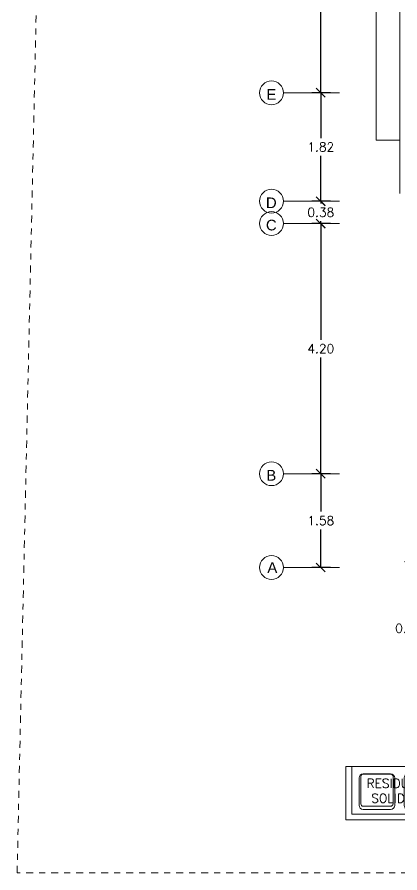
# Model space of a CAD drawing. Header units: metres. Extents: x -25 to 234, y -25 to 53.
# Drawn here: x 77.97 to 84.4, y 23.46 to 37.82 of the extents above; entities that cross this region are included whole.
import ezdxf

# ---------------------------------------------------------------- set-up
doc = ezdxf.new("R2010")
doc.units = ezdxf.units.M
doc.header["$LTSCALE"] = 0.1
doc.header["$MEASUREMENT"] = 0
doc.header["$PDMODE"] = 66
for name, pattern in [('ACAD_ISO10W100', [18, 12, -3, 0, -3]), ('CONTINUA', [0]), ('Grid Line 1_2_', [22.225, 12.7, -3.175, 3.175, -3.175])]:
    doc.linetypes.add(name, pattern=pattern)
for name, color, linetype, lineweight in [('0-S-GRID', 1, 'Continuous', 9), ('0-S-GRID-IDEN', 1, 'Continuous', 9), ('MOBILIARIOS', 252, 'Continuous', 0), ('piso', 253, 'Continuous', 0)]:
    doc.layers.add(name, color=color, linetype=linetype, lineweight=lineweight)
for name, color, linetype in [('001-DIMTEXTO', 4, 'Continuous'), ('DIMENSIONES', 7, 'Continuous'), ('DIMTEXTO', 4, 'Continuous'), ('TEXTOS', 4, 'Continuous')]:
    doc.layers.add(name, color=color, linetype=linetype)
doc.layers.add('SOLAR', color=7, linetype='ACAD_ISO10W100', lineweight=9, true_color=0xff1414)
doc.styles.add('Arial_2', font='arial.ttf', dxfattribs={"height": 0.2})
doc.styles.add('SMPLEX', font='simplex.shx')
doc.styles.get("Standard").update_dxf_attribs({"font": 'arial.ttf'})
doc.dimstyles.new('DIM-75', dxfattribs={"dimscale": 0.75, "dimtxt": 0.2, "dimasz": 0.2, "dimexe": 0.2, "dimexo": 0.2, "dimgap": 0.1, "dimtad": 0, "dimtih": 1, "dimtoh": 1, "dimzin": 0, "dimdsep": 46, "dimtxsty": 'SMPLEX', "dimblk1": 'OBLIQUE', "dimblk2": 'OBLIQUE', "dimsah": 1, "dimcen": 0.2, "dimclrd": 4, "dimclre": 4, "dimclrt": 4, "dimadec": 0, "dimazin": 0, "dimtfac": 1, "dimtmove": 1, "dimatfit": 3, "dimldrblk": 'OPEN30', "dimfxl": 0.25, "dimfxlon": 1, "dimtfill": 1, "dimtolj": 1, "dimtzin": 0, "dimarcsym": 0})

# ---------------------------------------------------------------- blocks, each defined once
blk = doc.blocks.new('A$C3f5301f1')
at = {"layer": 'MOBILIARIOS'}
for p, q in [((0, 0), (0, 0.9)), ((0, 0.9), (1.8, 0.9)), ((0.1, 0.1), (0.1, 0.9)), ((1.7, 0.9), (1.7, 0.1)), ((1.8, 0.9), (1.8, 0)), ((0.252, 0.731), (0.252, 0.271)), ((0.752, 0.775), (0.292, 0.775)), ((0.752, 0.771), (0.292, 0.771)), ((0.792, 0.271), (0.792, 0.731)), ((1.008, 0.271), (1.008, 0.731)), ((1.048, 0.775), (1.508, 0.775)), ((1.048, 0.771), (1.508, 0.771)), ((1.548, 0.731), (1.548, 0.271)), ((0.222, 0.705), (0.222, 0.245)), ((0.822, 0.245), (0.822, 0.705)), ((0.978, 0.245), (0.978, 0.705)), ((1.578, 0.705), (1.578, 0.245)), ((0.292, 0.231), (0.752, 0.231)), ((0.292, 0.175), (0.752, 0.175)), ((1.508, 0.231), (1.048, 0.231)), ((1.508, 0.175), (1.048, 0.175)), ((1.7, 0.1), (0.1, 0.1)), ((1.8, 0), (0, 0))]:
    blk.add_line(p, q, dxfattribs=at)
for centre, radius, start, end in [((0.292, 0.705), 0.07, 90, 180), ((0.292, 0.731), 0.04, 90, 180), ((0.752, 0.705), 0.07, 0, 90), ((0.752, 0.731), 0.04, 0, 90), ((1.048, 0.705), 0.07, 90, 180), ((1.048, 0.731), 0.04, 90, 180), ((1.508, 0.705), 0.07, 0, 90), ((1.508, 0.731), 0.04, 0, 90), ((0.292, 0.245), 0.07, 180, 270), ((0.292, 0.271), 0.04, 180, 270), ((0.752, 0.271), 0.04, 270, 360), ((0.752, 0.245), 0.07, 270, 0), ((1.048, 0.245), 0.07, 180, 270), ((1.048, 0.271), 0.04, 180, 270), ((1.508, 0.271), 0.04, 270, 360), ((1.508, 0.245), 0.07, 270, 0)]:
    blk.add_arc(centre, radius, start, end, dxfattribs=at)
blk = doc.blocks.new('PL MUEBLES 1N NASAS 09')
at = {"layer": 'piso', "color": 4}
for p, q in [((38.702, 46.548), (38.702, 39.363)), ((38.302, 45.648), (38.302, 40.259)), ((38.302, 40.259), (38.702, 40.259))]:
    blk.add_line(p, q, dxfattribs=at)
blk = doc.blocks.new('_Oblique')
at = {"color": 0, "linetype": 'ByBlock', "lineweight": -2}
blk.add_line((-0.5, -0.5), (0.5, 0.5), dxfattribs=at)
blk = doc.blocks.new('*D801')
at = {"layer": 'Defpoints', "color": 0, "transparency": 16777216}
for p in [(90.492, -15.72), (90.805, -15.72), (90.805, -16.095)]:
    blk.add_point(p, dxfattribs=at)
at = {"layer": 'DIMTEXTO', "color": 4, "lineweight": -2, "transparency": 16777216}
for p, q in [((90.492, -15.72), (90.492, -15.57)), ((90.655, -15.72), (90.342, -15.72)), ((90.492, -15.72), (90.492, -15.757)), ((90.492, -16.095), (90.492, -16.057)), ((90.655, -16.095), (90.342, -16.095)), ((90.492, -16.095), (90.492, -16.245))]:
    blk.add_line(p, q, dxfattribs=at)
at = {"layer": 'DIMTEXTO', "color": 4, "lineweight": -2, "transparency": 16777216, "xscale": 0.15, "yscale": 0.15, "zscale": 0.15}
for p, rotation in [((90.492, -15.72), 270), ((90.492, -16.095), 90)]:
    blk.add_blockref('_Oblique', p, dxfattribs=dict(at, rotation=rotation))
at = {"layer": 'DIMTEXTO', "color": 4, "transparency": 16777216, "insert": (90.492, -15.907), "char_height": 0.15, "attachment_point": 5, "style": 'SMPLEX', "bg_fill": 3, "box_fill_scale": 1.25, "bg_fill_color": 256, "bg_fill_true_color": 13158600, "bg_fill_transparency": 0}
blk.add_mtext('\\A1;0.38', dxfattribs=at)
blk = doc.blocks.new('_Open30')
at = {"layer": 'DIMTEXTO', "color": 0, "lineweight": -2}
for p, q in [((-1, 0.268), (0, 0)), ((0, 0), (-1, -0.268)), ((0, 0), (-1, 0))]:
    blk.add_line(p, q, dxfattribs=at)
blk = doc.blocks.new('*D802')
at = {"layer": 'Defpoints', "color": 0, "transparency": 16777216}
for p in [(90.805, -16.095), (90.492, -20.295), (90.805, -20.295)]:
    blk.add_point(p, dxfattribs=at)
at = {"layer": 'DIMTEXTO', "color": 4, "lineweight": -2, "transparency": 16777216}
for p, q in [((90.655, -16.095), (90.342, -16.095)), ((90.492, -16.095), (90.492, -18.045)), ((90.492, -20.295), (90.492, -18.345)), ((90.655, -20.295), (90.342, -20.295))]:
    blk.add_line(p, q, dxfattribs=at)
at = {"layer": 'DIMTEXTO', "color": 4, "lineweight": -2, "transparency": 16777216, "xscale": 0.15, "yscale": 0.15, "zscale": 0.15}
for p, rotation in [((90.492, -16.095), 90), ((90.492, -20.295), 270)]:
    blk.add_blockref('_Oblique', p, dxfattribs=dict(at, rotation=rotation))
at = {"layer": 'DIMTEXTO', "color": 4, "transparency": 16777216, "insert": (90.492, -18.195), "char_height": 0.15, "attachment_point": 5, "style": 'SMPLEX', "bg_fill": 3, "box_fill_scale": 1.25, "bg_fill_color": 256, "bg_fill_true_color": 13158600, "bg_fill_transparency": 0}
blk.add_mtext('\\A1;4.20', dxfattribs=at)
blk = doc.blocks.new('*D803')
at = {"layer": 'Defpoints', "color": 0, "transparency": 16777216}
for p in [(90.805, -20.295), (90.492, -21.87), (90.805, -21.87)]:
    blk.add_point(p, dxfattribs=at)
at = {"layer": 'DIMTEXTO', "color": 4, "lineweight": -2, "transparency": 16777216}
for p, q in [((90.655, -20.295), (90.342, -20.295)), ((90.492, -20.295), (90.492, -20.932)), ((90.492, -21.87), (90.492, -21.232)), ((90.655, -21.87), (90.342, -21.87))]:
    blk.add_line(p, q, dxfattribs=at)
at = {"layer": 'DIMTEXTO', "color": 4, "lineweight": -2, "transparency": 16777216, "xscale": 0.15, "yscale": 0.15, "zscale": 0.15}
for p, rotation in [((90.492, -20.295), 90), ((90.492, -21.87), 270)]:
    blk.add_blockref('_Oblique', p, dxfattribs=dict(at, rotation=rotation))
at = {"layer": 'DIMTEXTO', "color": 4, "transparency": 16777216, "insert": (90.492, -21.082), "char_height": 0.15, "attachment_point": 5, "style": 'SMPLEX', "bg_fill": 3, "box_fill_scale": 1.25, "bg_fill_color": 256, "bg_fill_true_color": 13158600, "bg_fill_transparency": 0}
blk.add_mtext('\\A1;1.58', dxfattribs=at)
blk = doc.blocks.new('*D804')
at = {"layer": 'Defpoints', "color": 0, "transparency": 16777216}
for p in [(90.492, -13.9), (90.805, -13.9), (90.805, -15.72)]:
    blk.add_point(p, dxfattribs=at)
at = {"layer": 'DIMTEXTO', "color": 4, "lineweight": -2, "transparency": 16777216}
for p, q in [((90.655, -13.9), (90.342, -13.9)), ((90.492, -13.9), (90.492, -14.66)), ((90.492, -15.72), (90.492, -14.96)), ((90.655, -15.72), (90.342, -15.72))]:
    blk.add_line(p, q, dxfattribs=at)
at = {"layer": 'DIMTEXTO', "color": 4, "lineweight": -2, "transparency": 16777216, "xscale": 0.15, "yscale": 0.15, "zscale": 0.15}
for p, rotation in [((90.492, -13.9), 90), ((90.492, -15.72), 270)]:
    blk.add_blockref('_Oblique', p, dxfattribs=dict(at, rotation=rotation))
at = {"layer": 'DIMTEXTO', "color": 4, "transparency": 16777216, "insert": (90.492, -14.81), "char_height": 0.15, "attachment_point": 5, "style": 'SMPLEX', "bg_fill": 3, "box_fill_scale": 1.25, "bg_fill_color": 256, "bg_fill_true_color": 13158600, "bg_fill_transparency": 0}
blk.add_mtext('\\A1;1.82', dxfattribs=at)
blk = doc.blocks.new('*D805')
at = {"layer": 'Defpoints', "color": 0, "ltscale": 0.2, "transparency": 16777216}
for p in [(90.492, -8.306), (90.805, -8.306), (90.805, -13.9)]:
    blk.add_point(p, dxfattribs=at)
at = {"layer": 'DIMTEXTO', "color": 4, "lineweight": -2, "ltscale": 0.2, "transparency": 16777216}
for p, q in [((90.655, -8.306), (90.342, -8.306)), ((90.492, -8.306), (90.492, -10.953)), ((90.492, -13.9), (90.492, -11.253)), ((90.655, -13.9), (90.342, -13.9))]:
    blk.add_line(p, q, dxfattribs=at)
at = {"layer": 'DIMTEXTO', "color": 4, "lineweight": -2, "ltscale": 0.2, "transparency": 16777216, "xscale": 0.15, "yscale": 0.15, "zscale": 0.15}
for p, rotation in [((90.492, -8.306), 90), ((90.492, -13.9), 270)]:
    blk.add_blockref('_Oblique', p, dxfattribs=dict(at, rotation=rotation))
at = {"layer": 'DIMTEXTO', "color": 4, "ltscale": 0.2, "transparency": 16777216, "insert": (90.492, -11.103), "char_height": 0.15, "attachment_point": 5, "style": 'SMPLEX', "bg_fill": 3, "box_fill_scale": 1.25, "bg_fill_color": 256, "bg_fill_true_color": 13158600, "bg_fill_transparency": 0}
blk.add_mtext('\\A1;5.59', dxfattribs=at)
blk = doc.blocks.new('*D824')
at = {"layer": 'Defpoints', "color": 0, "linetype": 'CONTINUA', "transparency": 16777216}
for p in [(92.083, -21.145), (92.449, -21.145), (92.449, -22.495)]:
    blk.add_point(p, dxfattribs=at)
at = {"layer": 'DIMENSIONES', "color": 4, "linetype": 'CONTINUA', "lineweight": -2, "transparency": 16777216}
for p, q in [((92.27, -21.145), (91.933, -21.145)), ((92.083, -21.145), (92.083, -21.67)), ((92.083, -22.495), (92.083, -21.97)), ((92.27, -22.495), (91.933, -22.495))]:
    blk.add_line(p, q, dxfattribs=at)
at = {"layer": 'DIMENSIONES', "color": 4, "linetype": 'CONTINUA', "lineweight": -2, "transparency": 16777216, "xscale": 0.15, "yscale": 0.15, "zscale": 0.15}
for p, rotation in [((92.083, -21.145), 90), ((92.083, -22.495), 270)]:
    blk.add_blockref('_Oblique', p, dxfattribs=dict(at, rotation=rotation))
at = {"layer": 'DIMENSIONES', "color": 4, "linetype": 'CONTINUA', "transparency": 16777216, "insert": (92.083, -21.82), "char_height": 0.15, "attachment_point": 5, "style": 'SMPLEX', "bg_fill": 3, "box_fill_scale": 1.25, "bg_fill_color": 256, "bg_fill_true_color": 13158600, "bg_fill_transparency": 0}
blk.add_mtext('\\A1;1.35', dxfattribs=at)
blk = doc.blocks.new('*D983')
at = {"layer": 'Defpoints', "color": 0, "linetype": 'CONTINUA', "transparency": 16777216}
for p in [(92.449, -21.996), (92.949, -21.996), (92.449, -22.89)]:
    blk.add_point(p, dxfattribs=at)
at = {"layer": 'DIMENSIONES', "color": 4, "linetype": 'CONTINUA', "lineweight": -2, "transparency": 16777216}
for p, q in [((92.449, -22.703), (92.449, -23.04)), ((92.949, -22.703), (92.949, -23.04)), ((92.27, -22.89), (92.449, -22.89)), ((92.949, -22.89), (92.449, -22.89))]:
    blk.add_line(p, q, dxfattribs=at)
at = {"layer": 'DIMENSIONES', "color": 4, "linetype": 'CONTINUA', "lineweight": -2, "transparency": 16777216, "xscale": 0.15, "yscale": 0.15, "zscale": 0.15, "rotation": 180}
blk.add_blockref('_Oblique', (92.449, -22.89), dxfattribs=at)
at = {"layer": 'DIMENSIONES', "color": 4, "linetype": 'CONTINUA', "lineweight": -2, "transparency": 16777216, "xscale": 0.15, "yscale": 0.15, "zscale": 0.15}
blk.add_blockref('_Oblique', (92.949, -22.89), dxfattribs=at)
at = {"layer": 'DIMENSIONES', "color": 4, "linetype": 'CONTINUA', "transparency": 16777216, "insert": (91.966, -22.89), "char_height": 0.15, "attachment_point": 5, "style": 'SMPLEX', "bg_fill": 3, "box_fill_scale": 1.25, "bg_fill_color": 256, "bg_fill_true_color": 13158600, "bg_fill_transparency": 0}
blk.add_mtext('\\A1;0.50', dxfattribs=at)
blk = doc.blocks.new('A$C49d8b0bc')
at = {"layer": '0-S-GRID', "linetype": 'Grid Line 1_2_'}
for p, q in [((0.4, 10.042), (1.34, 10.042)), ((0.4, 10.042), (1.34, 10.042)), ((0.4, 8.222), (1.34, 8.222)), ((0.4, 8.222), (1.34, 8.222)), ((0.4, 7.847), (1.34, 7.847)), ((0.4, 7.847), (1.34, 7.847)), ((0.4, 3.647), (1.34, 3.647)), ((0.4, 3.647), (1.34, 3.647)), ((0.4, 2.072), (1.34, 2.072)), ((0.4, 2.072), (1.34, 2.072))]:
    blk.add_line(p, q, dxfattribs=at)
at = {"layer": '0-S-GRID-IDEN'}
for centre in [(0.2, 10.042), (0.2, 8.222), (0.2, 7.847), (0.2, 3.647), (0.2, 2.072)]:
    blk.add_circle(centre, 0.2, dxfattribs=at)
at = {"layer": 'DIMTEXTO', "char_height": 0.179, "width": 0.16835, "attachment_point": 5, "style": 'Arial_2'}
for s, insert in [('E', (0.196, 10.015)), ('D', (0.196, 8.195)), ('C', (0.196, 7.82)), ('B', (0.196, 3.62)), ('A', (0.213, 2.072))]:
    blk.add_mtext(s, dxfattribs=dict(at, insert=insert))
at = {"layer": 'DIMENSIONES', "linetype": 'CONTINUA'}
dim = blk.add_linear_dim(base=(2.617, 2.797), p1=(2.984, 1.447), p2=(2.984, 2.797), angle=90, dimstyle='DIM-75', dxfattribs=at)
dim.commit()
dim.dimension.update_dxf_attribs({"geometry": '*D824', "text_midpoint": (2.617, 2.122), "insert": (-89.465, 23.942)})
dim = blk.add_linear_dim(base=(2.984, 1.052), p1=(3.484, 1.946), p2=(2.984, 1.946), dimstyle='DIM-75', dxfattribs=at)
dim.commit()
dim.dimension.update_dxf_attribs({"geometry": '*D983', "text_midpoint": (2.501, 1.052), "dimtype": 128, "insert": (-89.465, 23.942)})
at = {"layer": 'DIMTEXTO'}
dim = blk.add_linear_dim(base=(1.026666635, 8.222394857), p1=(1.339999998, 7.847394857), p2=(1.339999998, 8.222394857), angle=90, dimstyle='DIM-75', dxfattribs=at)
dim.commit()
dim.dimension.update_dxf_attribs({"geometry": '*D801', "text_midpoint": (1.026666635, 8.034894857), "insert": (-89.465076366, 23.94234651)})
for base, p1, p2, picture, middle in [((1.027, 10.042), (1.34, 8.222), (1.34, 10.042), '*D804', (1.027, 9.132)), ((1.027, 3.647), (1.34, 7.847), (1.34, 3.647), '*D802', (1.027, 5.747))]:
    dim = blk.add_linear_dim(base=base, p1=p1, p2=p2, angle=90, dimstyle='DIM-75', dxfattribs=at)
    dim.commit()
    dim.dimension.update_dxf_attribs({"geometry": picture, "text_midpoint": middle, "insert": (-89.465, 23.942)})
at = {"layer": 'DIMTEXTO', "ltscale": 0.2}
dim = blk.add_linear_dim(base=(1.027, 15.636), p1=(1.34, 10.042), p2=(1.34, 15.636), angle=90, dimstyle='DIM-75', override={"dimtmove": 1}, dxfattribs=at)
dim.commit()
dim.dimension.update_dxf_attribs({"geometry": '*D805', "text_midpoint": (1.027, 12.839), "insert": (-89.465, 23.942)})
at = {"layer": 'DIMTEXTO'}
dim = blk.add_linear_dim(base=(1.026667, 2.072394), p1=(1.34, 3.647395), p2=(1.34, 2.072394), angle=90, dimstyle='DIM-75', dxfattribs=at)
dim.commit()
dim.dimension.update_dxf_attribs({"geometry": '*D803', "text_midpoint": (1.026667, 2.859895), "insert": (-89.465076, 23.942347)})

msp = doc.modelspace()

# ---------------------------------------------------------------- linework, layer by layer
at = {"layer": 'SOLAR', "ltscale": 0.1}
msp.add_lwpolyline([(138.3877, 53.4542), (137.8837, 23.4551), (77.9742, 23.4552), (78.6393, 53.4445), (138.3877, 53.4542)], dxfattribs=at)

# ---------------------------------------------------------------- block references
msp.add_blockref('PL MUEBLES 1N NASAS 09', (45.6997, -4.5024))
at = {"layer": 'MOBILIARIOS'}
msp.add_blockref('A$C3f5301f1', (83.4937, 24.3434, 0), dxfattribs=at)

# ---------------------------------------------------------------- texts
at = {"layer": 'TEXTOS', "insert": (82.66, 24.6335, 0), "char_height": 0.15, "width": 3.404877, "attachment_point": 7}
msp.add_mtext('\\pi1.18101;{\\Fromans|c0;RESIDUOS \\P\\pi1.25958;SOLIDOS}', dxfattribs=at)

# ---------------------------------------------------------------- next in the draw order: block references
at = {"layer": '001-DIMTEXTO', "linetype": 'CONTINUA'}
msp.add_blockref('A$C49d8b0bc', (82.0462, 26.5092), dxfattribs=at)

doc.saveas('drawing.dxf')
